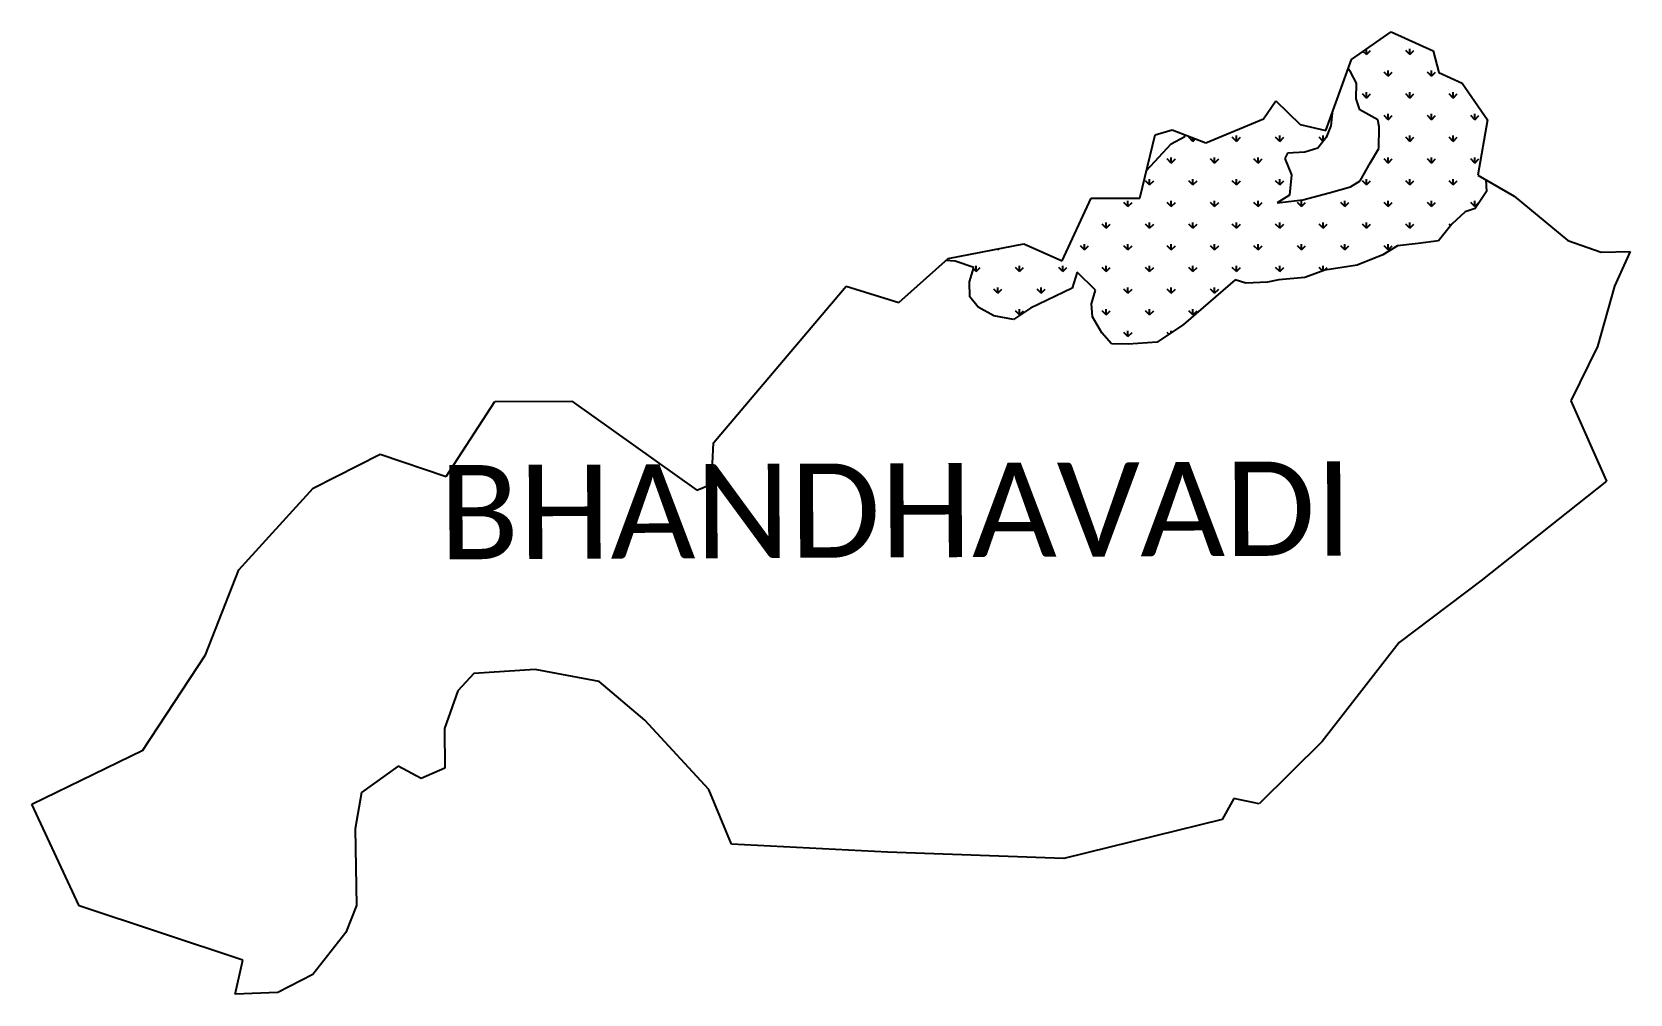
# Model space of a CAD drawing. Header units: metres. Extents: x 321833 to 324480, y 1838067 to 1839661.
import ezdxf

# ---------------------------------------------------------------- set-up
doc = ezdxf.new("R2010")
doc.units = ezdxf.units.M
doc.layers.add('MANGROOVES', color=112, linetype='Continuous')
doc.layers.add('VILLAGE NAME', color=250, linetype='Continuous')
doc.styles.get("Standard").update_dxf_attribs({"font": 'simplex.shx'})

msp = doc.modelspace()

# ---------------------------------------------------------------- linework, layer by layer
at = {"color": 3}
for p, q in [((324018.7, 1839615.4), (324084.6, 1839661)), ((324154.2, 1839629.5), (324163.4, 1839594.1)), ((323976.1, 1839498), (324018.7, 1839615.4)), ((324163.4, 1839594.1), (324201.8, 1839576.3)), ((324201.8, 1839576.3), (324244, 1839515.2)), ((323873, 1839517.2), (323893.3, 1839546.7)), ((323893.3, 1839546.7), (323933.6, 1839507.7)), ((323693.5, 1839490.5), (323721.8, 1839498.8)), ((323721.8, 1839498.8), (323777.6, 1839477.3)), ((323777.6, 1839477.3), (323873, 1839517.2)), ((323933.6, 1839507.7), (323976.1, 1839498)), ((324244, 1839515.2), (324227.8, 1839423.6)), ((323668.2, 1839385.5), (323693.5, 1839490.5)), ((324227.8, 1839423.6), (324288.3, 1839389.2)), ((324288.3, 1839389.2), (324377.2, 1839315.8)), ((323539.4, 1839282.1), (323587.4, 1839385.9)), ((323587.4, 1839385.9), (323668.2, 1839385.5)), ((323350.7, 1839285.7), (323476, 1839309.9)), ((323476, 1839309.9), (323539.4, 1839282.1)), ((324377.2, 1839315.8), (324432.2, 1839296)), ((323268.8, 1839212.9), (323350.7, 1839285.7)), ((324432.2, 1839296), (324480.1, 1839297.6)), ((324480.1, 1839297.6), (324454.3, 1839240.1)), ((322962.1, 1838980.7), (323182, 1839239.9)), ((323182, 1839239.9), (323268.8, 1839212.9)), ((324454.3, 1839240.1), (324426.1, 1839140.1)), ((324426.1, 1839140.1), (324382, 1839049.8)), ((322519, 1838924.4), (322599.8, 1839048.9)), ((322599.8, 1839048.9), (322727.4, 1839049.5)), ((322727.4, 1839049.5), (322934.2, 1838902.3)), ((324382, 1839049.8), (324441.2, 1838917.1)), ((322958.6, 1838912.2), (322962.1, 1838980.7)), ((322299.2, 1838905.2), (322409.9, 1838961.7)), ((322409.9, 1838961.7), (322519, 1838924.4)), ((322934.2, 1838902.3), (322958.6, 1838912.2)), ((324441.2, 1838917.1), (324233.1, 1838752.1)), ((322176, 1838770.2), (322299.2, 1838905.2)), ((322120.8, 1838629.3), (322176, 1838770.2)), ((324233.1, 1838752.1), (324097.8, 1838649.9)), ((324097.8, 1838649.9), (323970.4, 1838485.7)), ((322016.7, 1838471.3), (322120.8, 1838629.3)), ((322564.9, 1838598.3), (322538.5, 1838569.7)), ((322666.5, 1838605), (322564.9, 1838598.3)), ((322772.4, 1838585), (322666.5, 1838605)), ((322538.5, 1838569.7), (322516.7, 1838507.5)), ((322848.3, 1838520.8), (322772.4, 1838585)), ((322954.2, 1838406.1), (322848.3, 1838520.8)), ((322516.7, 1838507.5), (322516.9, 1838441.4)), ((321833.2, 1838382.2), (322016.7, 1838471.3)), ((323970.4, 1838485.7), (323865.9, 1838382.3)), ((322439.7, 1838444.6), (322379, 1838401.4)), ((322477.6, 1838424.7), (322439.7, 1838444.6)), ((322516.9, 1838441.4), (322477.6, 1838424.7)), ((322379, 1838401.4), (322368.6, 1838340.8)), ((322992, 1838315.8), (322954.2, 1838406.1)), ((323824, 1838391.4), (323804.8, 1838356.3)), ((323865.9, 1838382.3), (323824, 1838391.4)), ((321911.2, 1838213.7), (321833.2, 1838382.2)), ((323804.8, 1838356.3), (323542.3, 1838291.7)), ((322368.6, 1838340.8), (322370.9, 1838214)), ((323250.4, 1838302.6), (322992, 1838315.8)), ((323542.3, 1838291.7), (323250.4, 1838302.6)), ((322182.5, 1838123.6), (321911.2, 1838213.7)), ((322370.9, 1838214), (322352.8, 1838169.5)), ((322352.8, 1838169.5), (322298.3, 1838100)), ((322169.6, 1838067.4), (322182.5, 1838123.6)), ((322298.3, 1838100), (322240.3, 1838070)), ((322240.3, 1838070), (322169.6, 1838067.4))]:
    msp.add_line(p, q, dxfattribs=at)
at = {"color": 3, "flags": 128}
msp.add_lwpolyline([(324084.6, 1839661), (324154.2, 1839629.5)], dxfattribs=at)
at = {"layer": 'MANGROOVES', "linetype": 'Continuous'}
for p, q in [((324043.6, 1839623.4), (324038.1, 1839628.9)), ((324043.6, 1839623.4), (324043.6, 1839632.6)), ((324043.6, 1839623.4), (324050.3, 1839630.2)), ((324115.4, 1839623.4), (324108.7, 1839630.2)), ((324115.4, 1839623.4), (324115.4, 1839633)), ((324115.4, 1839623.4), (324122.1, 1839630.2)), ((324079.5, 1839587.5), (324072.7, 1839594.2)), ((324079.5, 1839587.5), (324079.5, 1839597)), ((324079.5, 1839587.5), (324086.2, 1839594.2)), ((324151.3, 1839587.5), (324144.6, 1839594.2)), ((324151.3, 1839587.5), (324151.3, 1839597)), ((324151.3, 1839587.5), (324158.1, 1839594.2)), ((324043.6, 1839551.6), (324036.8, 1839558.3)), ((324043.6, 1839551.6), (324043.6, 1839561.1)), ((324043.6, 1839551.6), (324050.3, 1839558.3)), ((324115.4, 1839551.6), (324108.7, 1839558.3)), ((324115.4, 1839551.6), (324115.4, 1839561.1)), ((324115.4, 1839551.6), (324122.1, 1839558.3)), ((324187.2, 1839551.6), (324180.5, 1839558.3)), ((324187.2, 1839551.6), (324187.2, 1839561.1)), ((324187.2, 1839551.6), (324194, 1839558.3)), ((324079.5, 1839515.7), (324072.7, 1839522.4)), ((324079.5, 1839515.7), (324079.5, 1839525.2)), ((324079.5, 1839515.7), (324086.2, 1839522.4)), ((324151.3, 1839515.7), (324144.6, 1839522.4)), ((324151.3, 1839515.7), (324151.3, 1839525.2)), ((324151.3, 1839515.7), (324158.1, 1839522.4)), ((324223.2, 1839515.7), (324216.4, 1839522.4)), ((324223.2, 1839515.7), (324223.2, 1839525.2)), ((324223.2, 1839515.7), (324229.9, 1839522.4)), ((323756.2, 1839479.7), (323749.5, 1839486.5)), ((323756.2, 1839479.7), (323756.2, 1839485.5)), ((323756.2, 1839479.7), (323760.4, 1839483.9)), ((323828, 1839479.7), (323821.3, 1839486.5)), ((323828, 1839479.7), (323828, 1839489.3)), ((323828, 1839479.7), (323834.8, 1839486.5)), ((323899.9, 1839479.7), (323893.1, 1839486.5)), ((323899.9, 1839479.7), (323899.9, 1839489.3)), ((323899.9, 1839479.7), (323906.6, 1839486.5)), ((323971.7, 1839479.8), (323965, 1839486.5)), ((323971.7, 1839479.8), (323971.7, 1839489.3)), ((324115.4, 1839479.7), (324108.7, 1839486.5)), ((324115.4, 1839479.7), (324115.4, 1839489.3)), ((324115.4, 1839479.7), (324122.1, 1839486.5)), ((324187.2, 1839479.7), (324180.5, 1839486.5)), ((324187.2, 1839479.7), (324187.2, 1839489.3)), ((324187.2, 1839479.7), (324194, 1839486.5)), ((323720.3, 1839443.8), (323713.5, 1839450.6)), ((323720.3, 1839443.8), (323720.3, 1839453.3)), ((323720.3, 1839443.8), (323727, 1839450.6)), ((323792.1, 1839443.8), (323785.4, 1839450.6)), ((323792.1, 1839443.8), (323792.1, 1839453.3)), ((323792.1, 1839443.8), (323798.8, 1839450.6)), ((323864, 1839443.8), (323857.2, 1839450.6)), ((323864, 1839443.8), (323864, 1839453.3)), ((323864, 1839443.8), (323870.7, 1839450.6)), ((324079.5, 1839443.8), (324072.7, 1839450.6)), ((324079.5, 1839443.8), (324079.5, 1839453.3)), ((324079.5, 1839443.8), (324086.2, 1839450.6)), ((324151.3, 1839443.8), (324144.6, 1839450.6)), ((324151.3, 1839443.8), (324151.3, 1839453.3)), ((324151.3, 1839443.8), (324158.1, 1839450.6)), ((324223.2, 1839443.8), (324216.4, 1839450.6)), ((324223.2, 1839443.8), (324223.2, 1839453.3)), ((324223.2, 1839443.8), (324229.9, 1839450.6)), ((323684.4, 1839407.9), (323684.4, 1839417.4)), ((323756.2, 1839407.9), (323756.2, 1839417.4)), ((323828, 1839407.9), (323828, 1839417.4)), ((323899.9, 1839407.9), (323899.9, 1839417.4)), ((324043.6, 1839407.9), (324043.6, 1839417.4)), ((324115.4, 1839407.9), (324115.4, 1839417.4)), ((324187.2, 1839407.9), (324187.2, 1839417.4)), ((323684.4, 1839407.9), (323677.6, 1839414.6)), ((323684.4, 1839407.9), (323691.1, 1839414.6)), ((323756.2, 1839407.9), (323749.5, 1839414.6)), ((323756.2, 1839407.9), (323762.9, 1839414.6)), ((323828, 1839407.9), (323821.3, 1839414.6)), ((323828, 1839407.9), (323834.8, 1839414.6)), ((323899.9, 1839407.9), (323893.1, 1839414.6)), ((323899.9, 1839407.9), (323906.6, 1839414.6)), ((324043.6, 1839407.9), (324036.8, 1839414.6)), ((324043.6, 1839407.9), (324050.3, 1839414.6)), ((324115.4, 1839407.9), (324108.7, 1839414.6)), ((324115.4, 1839407.9), (324122.1, 1839414.6)), ((324187.2, 1839407.9), (324180.5, 1839414.6)), ((324187.2, 1839407.9), (324194, 1839414.6)), ((323648.4, 1839372), (323641.7, 1839378.7)), ((323648.4, 1839372), (323648.4, 1839381.5)), ((323648.4, 1839372), (323655.2, 1839378.7)), ((323720.3, 1839372), (323713.5, 1839378.7)), ((323720.3, 1839372), (323720.3, 1839381.5)), ((323720.3, 1839372), (323727, 1839378.7)), ((323792.1, 1839372), (323785.4, 1839378.7)), ((323792.1, 1839372), (323792.1, 1839381.5)), ((323792.1, 1839372), (323798.8, 1839378.7)), ((323864, 1839372), (323857.2, 1839378.7)), ((323864, 1839372), (323864, 1839381.5)), ((323864, 1839372), (323870.7, 1839378.7)), ((323935.8, 1839372), (323929.1, 1839378.7)), ((323935.8, 1839372), (323935.8, 1839381.5)), ((323935.8, 1839372), (323942.5, 1839378.7)), ((324007.6, 1839372), (324000.9, 1839378.7)), ((324007.6, 1839372), (324007.6, 1839381.5)), ((324007.6, 1839372), (324014.4, 1839378.7)), ((324079.5, 1839372), (324072.7, 1839378.7)), ((324079.5, 1839372), (324079.5, 1839381.5)), ((324079.5, 1839372), (324086.2, 1839378.7)), ((324151.3, 1839372), (324144.6, 1839378.7)), ((324151.3, 1839372), (324151.3, 1839381.5)), ((324151.3, 1839372), (324158.1, 1839378.7)), ((324223.2, 1839372), (324216.4, 1839378.7)), ((324223.2, 1839372), (324223.2, 1839381.5)), ((324223.2, 1839372), (324229.9, 1839378.7)), ((323612.5, 1839336.1), (323605.8, 1839342.8)), ((323612.5, 1839336.1), (323612.5, 1839345.6)), ((323612.5, 1839336.1), (323619.2, 1839342.8)), ((323684.4, 1839336.1), (323677.6, 1839342.8)), ((323684.4, 1839336.1), (323684.4, 1839345.6)), ((323684.4, 1839336.1), (323691.1, 1839342.8)), ((323756.2, 1839336.1), (323749.5, 1839342.8)), ((323756.2, 1839336.1), (323756.2, 1839345.6)), ((323756.2, 1839336.1), (323762.9, 1839342.8)), ((323828, 1839336.1), (323821.3, 1839342.8)), ((323828, 1839336.1), (323828, 1839345.6)), ((323828, 1839336.1), (323834.8, 1839342.8)), ((323899.9, 1839336.1), (323893.1, 1839342.8)), ((323899.9, 1839336.1), (323899.9, 1839345.6)), ((323899.9, 1839336.1), (323906.6, 1839342.8)), ((323971.7, 1839336.1), (323965, 1839342.8)), ((323971.7, 1839336.1), (323971.7, 1839345.6)), ((323971.7, 1839336.1), (323978.5, 1839342.8)), ((324043.6, 1839336.1), (324036.8, 1839342.8)), ((324043.6, 1839336.1), (324043.6, 1839345.6)), ((324043.6, 1839336.1), (324050.3, 1839342.8)), ((324115.4, 1839336.1), (324108.7, 1839342.8)), ((324115.4, 1839336.1), (324115.4, 1839345.6)), ((324115.4, 1839336.1), (324122.1, 1839342.8)), ((324183.1, 1839340.2), (324180.5, 1839342.8)), ((324187.2, 1839344.6), (324187.2, 1839345.6)), ((323576.6, 1839300.1), (323576.6, 1839309.7)), ((323648.4, 1839300.1), (323648.4, 1839309.7)), ((323720.3, 1839300.1), (323720.3, 1839309.7)), ((323792.1, 1839300.1), (323792.1, 1839309.7)), ((323864, 1839300.1), (323864, 1839309.7)), ((323935.8, 1839300.1), (323935.8, 1839309.7)), ((324007.6, 1839300.1), (324007.6, 1839309.7)), ((324079.5, 1839300.1), (324079.5, 1839309.7)), ((323432.9, 1839300.1), (323431.7, 1839301.3)), ((323432.9, 1839300.1), (323434.7, 1839301.9)), ((323432.9, 1839300.1), (323432.9, 1839301.6)), ((323576.6, 1839300.1), (323569.9, 1839306.9)), ((323576.6, 1839300.1), (323583.3, 1839306.9)), ((323648.4, 1839300.1), (323641.7, 1839306.9)), ((323648.4, 1839300.1), (323655.2, 1839306.9)), ((323720.3, 1839300.1), (323713.5, 1839306.9)), ((323720.3, 1839300.1), (323727, 1839306.9)), ((323792.1, 1839300.1), (323785.4, 1839306.9)), ((323792.1, 1839300.1), (323798.8, 1839306.9)), ((323864, 1839300.1), (323857.2, 1839306.9)), ((323864, 1839300.1), (323870.7, 1839306.9)), ((323935.8, 1839300.1), (323929.1, 1839306.9)), ((323935.8, 1839300.1), (323942.5, 1839306.9)), ((324007.6, 1839300.1), (324000.9, 1839306.9)), ((324007.6, 1839300.1), (324014.4, 1839306.9)), ((324079.5, 1839300.1), (324072.7, 1839306.9)), ((324079.5, 1839300.1), (324086.2, 1839306.9)), ((323397, 1839264.2), (323392.4, 1839268.8)), ((323397, 1839264.2), (323397, 1839273.7)), ((323397, 1839264.2), (323403.7, 1839271)), ((323468.8, 1839264.2), (323462.1, 1839271)), ((323468.8, 1839264.2), (323468.8, 1839273.7)), ((323468.8, 1839264.2), (323475.6, 1839271)), ((323540.7, 1839264.2), (323533.9, 1839271)), ((323540.7, 1839264.2), (323540.7, 1839273.7)), ((323540.7, 1839264.2), (323547.4, 1839271)), ((323612.5, 1839264.2), (323605.8, 1839271)), ((323612.5, 1839264.2), (323612.5, 1839273.7)), ((323612.5, 1839264.2), (323619.2, 1839271)), ((323684.4, 1839264.2), (323677.6, 1839271)), ((323684.4, 1839264.2), (323684.4, 1839273.7)), ((323684.4, 1839264.2), (323691.1, 1839271)), ((323756.2, 1839264.2), (323749.5, 1839271)), ((323756.2, 1839264.2), (323756.2, 1839273.7)), ((323756.2, 1839264.2), (323762.9, 1839271)), ((323828, 1839264.2), (323821.3, 1839271)), ((323828, 1839264.2), (323828, 1839273.7)), ((323828, 1839264.2), (323834.8, 1839271)), ((323899.9, 1839264.2), (323893.1, 1839271)), ((323899.9, 1839264.2), (323899.9, 1839273.7)), ((323899.9, 1839264.2), (323906.6, 1839271)), ((323970.8, 1839265.2), (323965, 1839271)), ((323971.7, 1839265.5), (323971.7, 1839273.7)), ((323973.8, 1839266.3), (323978.5, 1839271)), ((323432.9, 1839228.3), (323426.2, 1839235)), ((323432.9, 1839228.3), (323432.9, 1839237.8)), ((323432.9, 1839228.3), (323439.6, 1839235)), ((323504.7, 1839228.3), (323498, 1839235)), ((323504.7, 1839228.3), (323504.7, 1839237.8)), ((323504.7, 1839228.3), (323511.5, 1839235)), ((323648.4, 1839228.3), (323641.7, 1839235)), ((323648.4, 1839228.3), (323648.4, 1839237.8)), ((323648.4, 1839228.3), (323655.2, 1839235)), ((323720.3, 1839228.3), (323713.5, 1839235)), ((323720.3, 1839228.3), (323720.3, 1839237.8)), ((323720.3, 1839228.3), (323727, 1839235)), ((323792.1, 1839228.3), (323785.4, 1839235)), ((323792.1, 1839228.3), (323792.1, 1839237.8)), ((323792.1, 1839228.3), (323798.8, 1839235)), ((323468.8, 1839192.4), (323462.1, 1839199.1)), ((323468.8, 1839192.4), (323468.8, 1839201.9)), ((323468.8, 1839192.4), (323475.6, 1839199.1)), ((323612.5, 1839192.4), (323605.8, 1839199.1)), ((323612.5, 1839192.4), (323612.5, 1839201.9)), ((323612.5, 1839192.4), (323619.2, 1839199.1)), ((323684.4, 1839192.4), (323677.6, 1839199.1)), ((323684.4, 1839192.4), (323684.4, 1839201.9)), ((323684.4, 1839192.4), (323691.1, 1839199.1)), ((323756.2, 1839192.4), (323749.5, 1839199.1)), ((323756.2, 1839192.4), (323756.2, 1839201.9)), ((323756.2, 1839192.4), (323762.9, 1839199.1)), ((323648.4, 1839156.5), (323641.7, 1839163.2)), ((323648.4, 1839156.5), (323648.4, 1839166)), ((323648.4, 1839156.5), (323655.2, 1839163.2)), ((323716.3, 1839160.4), (323713.5, 1839163.2)), ((323720.3, 1839163), (323720.3, 1839166))]:
    msp.add_line(p, q, dxfattribs=at)
at = {"layer": 'MANGROOVES'}
for p, q in [((324017.6, 1839594), (324013.3, 1839600.5)), ((324026.8, 1839576.3), (324017.6, 1839594)), ((324026.6, 1839550.4), (324026.8, 1839576.3)), ((324032.3, 1839531.9), (324026.6, 1839550.4)), ((323986.9, 1839526.4), (323984.6, 1839505.3)), ((323986.7, 1839527.3), (323986.9, 1839526.4)), ((324062.1, 1839515.2), (324032.3, 1839531.9)), ((323984.6, 1839505.3), (323976.6, 1839486)), ((324064.3, 1839503.8), (324062.1, 1839515.2)), ((324064.1, 1839468.1), (324064.3, 1839503.8)), ((323679.3, 1839431.7), (323720.3, 1839475.7)), ((323720.3, 1839475.7), (323742.8, 1839487.9)), ((323742.8, 1839487.9), (323742.9, 1839490.6)), ((323962.8, 1839468.5), (323941.7, 1839462)), ((323976.6, 1839486), (323962.8, 1839468.5)), ((324050.3, 1839444.5), (324064.1, 1839468.1)), ((323912.6, 1839460.3), (323908.2, 1839451.6)), ((323908.2, 1839451.6), (323919.5, 1839424.4)), ((323941.7, 1839462), (323912.6, 1839460.3)), ((324033, 1839414.2), (324050.3, 1839444.5)), ((323919.5, 1839424.4), (323916.3, 1839390.6)), ((324241.4, 1839415.9), (324242.1, 1839396.6)), ((323916.3, 1839390.6), (323895.5, 1839377.9)), ((323938.3, 1839383), (323981.9, 1839394.7)), ((323981.9, 1839394.7), (324017.1, 1839404.2)), ((324017.1, 1839404.2), (324033, 1839414.2)), ((324242.1, 1839396.6), (324223.4, 1839368.6)), ((323895.5, 1839377.9), (323938.3, 1839383)), ((324207.2, 1839363.2), (324185.1, 1839342.7)), ((324223.4, 1839368.6), (324207.2, 1839363.2)), ((324185.1, 1839342.7), (324162.6, 1839315.1)), ((324129.1, 1839310.8), (324094.8, 1839307)), ((324162.6, 1839315.1), (324129.1, 1839310.8)), ((324070.9, 1839291.8), (324028, 1839274.7)), ((324094.8, 1839307), (324070.9, 1839291.8)), ((323362.3, 1839281.6), (323346.8, 1839282.2)), ((323393, 1839271), (323362.3, 1839281.6)), ((323386.3, 1839247.3), (323393, 1839271)), ((323564.4, 1839263.2), (323556.3, 1839236.8)), ((323594.6, 1839233.1), (323564.4, 1839263.2)), ((323974.7, 1839266.6), (323941.6, 1839254.5)), ((324028, 1839274.7), (323974.7, 1839266.6)), ((323386.6, 1839222.2), (323386.3, 1839247.3)), ((323556.3, 1839236.8), (323487.3, 1839203.3)), ((323587.9, 1839210.7), (323594.6, 1839233.1)), ((323826.3, 1839250.6), (323740.4, 1839176.6)), ((323843.5, 1839244.8), (323826.3, 1839250.6)), ((323879.6, 1839246.8), (323843.5, 1839244.8)), ((323898.5, 1839250.3), (323879.6, 1839246.8)), ((323941.6, 1839254.5), (323898.5, 1839250.3)), ((323400.2, 1839205), (323386.6, 1839222.2)), ((323426.1, 1839190.8), (323400.2, 1839205)), ((323487.3, 1839203.3), (323459.1, 1839184.9)), ((323590, 1839189.2), (323587.9, 1839210.7)), ((323459.1, 1839184.9), (323426.1, 1839190.8)), ((323605.2, 1839162.5), (323590, 1839189.2)), ((323621.5, 1839144.2), (323605.2, 1839162.5)), ((323740.4, 1839176.6), (323696.9, 1839147.3)), ((323648.7, 1839144), (323621.5, 1839144.2)), ((323696.9, 1839147.3), (323648.7, 1839144))]:
    msp.add_line(p, q, dxfattribs=at)

# ---------------------------------------------------------------- texts
at = {"layer": 'VILLAGE NAME', "insert": (322507.2, 1838943.4), "char_height": 155.989, "attachment_point": 1, "rotation": 0.2435}
msp.add_mtext_dynamic_manual_height_columns('{\\fCalibri|b0|i0|c0|p34;BHANDHAVADI}', width=1910.584, gutter_width=779.9, heights=[0], dxfattribs=at)

doc.saveas('drawing.dxf')
